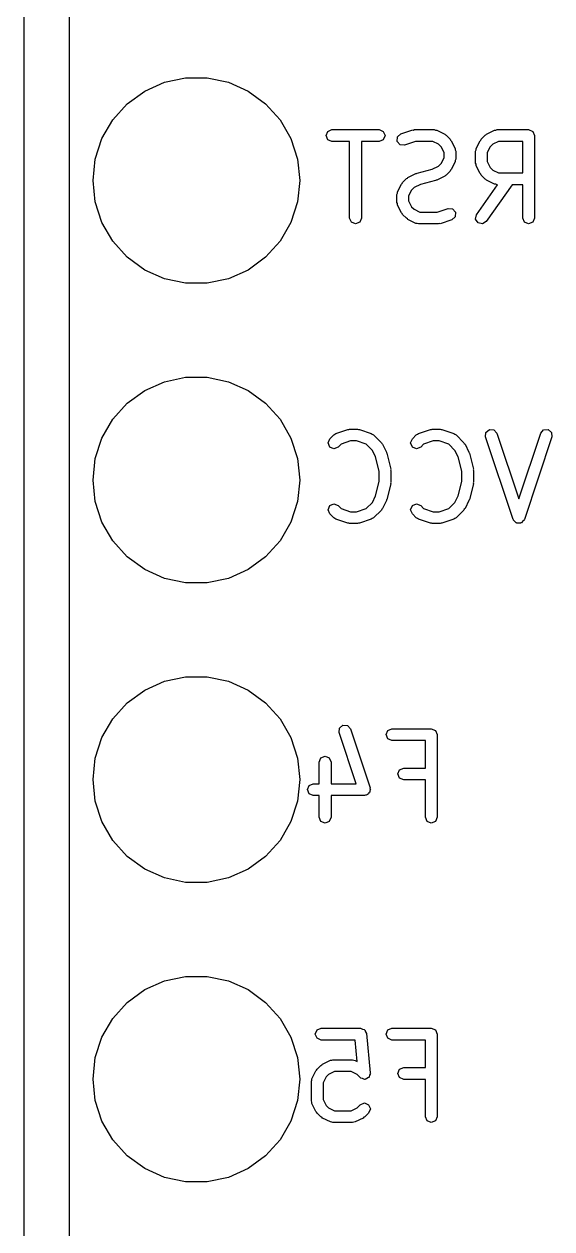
# Model space of a CAD drawing. Extents: x 25 to 230, y -179 to -24.
# Drawn here: x 196.54 to 201.02, y -66.29 to -56.08 of the extents above; entities that cross this region are included whole.
import ezdxf

# ---------------------------------------------------------------- set-up
doc = ezdxf.new("R2010")
doc.units = 0
doc.layers.add('BLACK', color=7, linetype='CONTINUOUS')

msp = doc.modelspace()

# ---------------------------------------------------------------- linework, layer by layer
at = {"layer": 'BLACK', "linetype": 'CONTINUOUS'}
for p, q in [((196.5445, -81.534), (196.5445, -51.054)), ((196.9255, -53.7845), (196.9255, -81.3435)), ((197.56685, -56.645102), (197.734208, -56.570589)), ((197.734208, -56.570589), (197.913402, -56.5325)), ((197.913402, -56.5325), (198.096598, -56.5325)), ((198.096598, -56.5325), (198.275792, -56.570589)), ((198.275792, -56.570589), (198.44315, -56.645102)), ((197.418641, -56.752782), (197.56685, -56.645102)), ((198.44315, -56.645102), (198.591359, -56.752782)), ((197.296058, -56.888924), (197.418641, -56.752782)), ((198.591359, -56.752782), (198.713942, -56.888924)), ((197.20446, -57.047577), (197.296058, -56.888924)), ((198.713942, -56.888924), (198.80554, -57.047577)), ((199.103666, -57.022633), (199.118311, -56.987278)), ((199.118311, -56.987278), (199.153666, -56.972633)), ((199.153666, -56.972633), (199.553666, -56.972633)), ((199.553666, -56.972633), (199.589021, -56.987278)), ((199.589021, -56.987278), (199.603666, -57.022633)), ((199.737855, -57.008532), (199.837855, -56.975199)), ((199.837855, -56.975199), (199.846062, -56.975782)), ((199.846062, -56.975782), (199.853666, -56.972633)), ((199.853666, -56.972633), (200.020333, -56.972633)), ((200.020333, -56.972633), (200.031085, -56.977087)), ((200.031085, -56.977087), (200.042693, -56.977912)), ((200.042693, -56.977912), (200.109361, -57.011245)), ((200.464639, -57.011245), (200.531305, -56.977912)), ((200.531305, -56.977912), (200.542913, -56.977086)), ((200.542913, -56.977086), (200.553666, -56.972633)), ((200.553666, -56.972633), (200.820333, -56.972633)), ((200.820333, -56.972633), (200.855688, -56.987278)), ((200.855688, -56.987278), (200.870333, -57.022633)), ((197.147849, -57.221807), (197.20446, -57.047577)), ((198.80554, -57.047577), (198.862151, -57.221807)), ((199.118311, -57.057988), (199.103666, -57.022633)), ((199.153666, -57.072633), (199.118311, -57.057988)), ((199.303666, -57.072633), (199.153666, -57.072633)), ((199.303666, -57.722633), (199.303666, -57.072633)), ((199.553666, -57.072633), (199.403666, -57.072633)), ((199.403666, -57.072633), (199.403666, -57.722633)), ((199.589021, -57.057988), (199.553666, -57.072633)), ((199.603666, -57.022633), (199.589021, -57.057988)), ((199.706232, -57.071777), (199.708945, -57.033605)), ((199.731305, -57.100687), (199.706232, -57.071777)), ((199.708945, -57.033605), (199.737855, -57.008532)), ((199.769477, -57.1034), (199.731305, -57.100687)), ((199.861779, -57.072633), (199.769477, -57.1034)), ((200.008531, -57.072633), (199.861779, -57.072633)), ((200.057381, -57.097058), (200.008531, -57.072633)), ((200.07924, -57.118918), (200.057381, -57.097058)), ((200.109361, -57.011245), (200.114752, -57.017461)), ((200.114752, -57.017461), (200.122356, -57.020611)), ((200.122356, -57.020611), (200.155689, -57.053945)), ((200.155689, -57.053945), (200.158838, -57.061548)), ((200.158838, -57.061548), (200.165054, -57.066939)), ((200.165054, -57.066939), (200.198387, -57.133605)), ((200.375612, -57.133605), (200.408945, -57.066939)), ((200.408945, -57.066939), (200.415161, -57.061547)), ((200.415161, -57.061547), (200.418311, -57.053945)), ((200.418311, -57.053945), (200.451644, -57.020611)), ((200.451644, -57.020611), (200.459247, -57.017461)), ((200.459247, -57.017461), (200.464639, -57.011245)), ((200.516618, -57.097058), (200.494758, -57.118917)), ((200.565469, -57.072633), (200.516618, -57.097058)), ((200.770333, -57.072633), (200.565469, -57.072633)), ((200.770333, -57.3393), (200.770333, -57.072633)), ((200.870333, -57.022633), (200.870333, -57.722633)), ((200.103666, -57.167769), (200.07924, -57.118918)), ((200.07924, -57.259682), (200.103666, -57.21083)), ((200.103666, -57.21083), (200.103666, -57.167769)), ((200.198387, -57.133605), (200.199212, -57.145213)), ((200.199212, -57.145213), (200.203666, -57.155966)), ((200.203666, -57.155966), (200.203666, -57.222633)), ((200.370333, -57.155966), (200.374786, -57.145213)), ((200.370333, -57.255966), (200.370333, -57.155966)), ((200.374786, -57.145213), (200.375612, -57.133605)), ((200.494758, -57.118917), (200.470333, -57.167769)), ((200.470333, -57.167769), (200.470333, -57.244163)), ((197.1287, -57.404), (197.147849, -57.221807)), ((198.862151, -57.221807), (198.8813, -57.404)), ((199.874873, -57.340793), (200.002883, -57.308789)), ((200.002883, -57.308789), (200.057383, -57.281539)), ((200.057383, -57.281539), (200.07924, -57.259682)), ((200.165054, -57.31166), (200.158837, -57.317051)), ((200.198388, -57.244993), (200.165054, -57.31166)), ((200.199212, -57.233383), (200.198388, -57.244993)), ((200.203666, -57.222633), (200.199212, -57.233383)), ((200.374787, -57.266718), (200.370333, -57.255966)), ((200.375612, -57.278326), (200.374787, -57.266718)), ((200.408945, -57.344994), (200.375612, -57.278326)), ((200.470333, -57.244163), (200.494758, -57.293014)), ((200.494758, -57.293014), (200.516618, -57.314874)), ((197.147849, -57.586193), (197.1287, -57.404)), ((198.8813, -57.404), (198.862151, -57.586193)), ((199.751645, -57.420611), (199.784978, -57.387278)), ((199.784978, -57.387278), (199.792581, -57.384128)), ((199.792581, -57.384128), (199.797973, -57.377912)), ((199.797973, -57.377912), (199.86464, -57.344578)), ((199.86464, -57.344578), (199.870308, -57.344175)), ((199.870308, -57.344175), (199.874873, -57.340793)), ((200.03246, -57.404473), (199.90445, -57.436476)), ((200.037026, -57.401089), (200.03246, -57.404473)), ((200.042693, -57.400687), (200.037026, -57.401089)), ((200.109361, -57.367354), (200.042693, -57.400687)), ((200.114752, -57.361137), (200.109361, -57.367354)), ((200.122355, -57.357988), (200.114752, -57.361137)), ((200.155688, -57.324655), (200.122355, -57.357988)), ((200.158837, -57.317051), (200.155688, -57.324655)), ((200.415161, -57.350385), (200.408945, -57.344994)), ((200.418311, -57.357989), (200.415161, -57.350385)), ((200.451645, -57.391322), (200.418311, -57.357989)), ((200.459248, -57.394471), (200.451645, -57.391322)), ((200.464639, -57.400687), (200.459248, -57.394471)), ((200.531305, -57.434021), (200.464639, -57.400687)), ((200.516618, -57.314874), (200.565469, -57.3393)), ((200.565469, -57.3393), (200.770333, -57.3393)), ((199.703666, -57.522633), (199.708119, -57.51188)), ((199.708119, -57.51188), (199.708945, -57.500272)), ((199.708945, -57.500272), (199.742279, -57.433605)), ((199.742279, -57.433605), (199.748495, -57.428213)), ((199.748495, -57.428213), (199.751645, -57.420611)), ((199.828092, -57.485583), (199.803666, -57.534436)), ((199.84995, -57.463725), (199.828092, -57.485583)), ((199.90445, -57.436476), (199.84995, -57.463725)), ((200.379371, -57.69396), (200.557634, -57.4393)), ((200.679699, -57.4393), (200.461295, -57.751306)), ((200.542913, -57.434846), (200.531305, -57.434021)), ((200.553666, -57.4393), (200.542913, -57.434846)), ((200.557634, -57.4393), (200.553666, -57.4393)), ((200.770333, -57.4393), (200.679699, -57.4393)), ((200.770333, -57.722633), (200.770333, -57.4393)), ((197.20446, -57.760423), (197.147849, -57.586193)), ((198.862151, -57.586193), (198.80554, -57.760423)), ((199.703666, -57.5893), (199.703666, -57.522633)), ((199.708119, -57.600052), (199.703666, -57.5893)), ((199.708945, -57.611661), (199.708119, -57.600052)), ((199.742279, -57.678327), (199.708945, -57.611661)), ((199.803666, -57.534436), (199.803666, -57.577496)), ((199.803666, -57.577496), (199.828091, -57.626347)), ((199.748494, -57.683717), (199.742279, -57.678327)), ((199.751644, -57.691321), (199.748494, -57.683717)), ((199.784977, -57.724655), (199.751644, -57.691321)), ((199.828091, -57.626347), (199.849953, -57.648208)), ((199.849953, -57.648208), (199.898803, -57.672633)), ((199.898803, -57.672633), (200.045553, -57.672633)), ((200.045553, -57.672633), (200.137855, -57.641866)), ((200.137855, -57.641866), (200.176026, -57.644579)), ((200.198387, -57.711661), (200.169477, -57.736734)), ((200.176026, -57.644579), (200.2011, -57.673489)), ((200.2011, -57.673489), (200.198387, -57.711661)), ((200.371094, -57.731322), (200.379371, -57.69396)), ((197.296058, -57.919076), (197.20446, -57.760423)), ((198.80554, -57.760423), (198.713942, -57.919076)), ((199.318311, -57.757988), (199.303666, -57.722633)), ((199.353666, -57.772633), (199.318311, -57.757988)), ((199.389021, -57.757988), (199.353666, -57.772633)), ((199.403666, -57.722633), (199.389021, -57.757988)), ((199.792581, -57.727805), (199.784977, -57.724655)), ((199.797973, -57.734021), (199.792581, -57.727805)), ((199.86464, -57.767355), (199.797973, -57.734021)), ((199.876249, -57.768179), (199.86464, -57.767355)), ((199.887, -57.772633), (199.876249, -57.768179)), ((200.053666, -57.772633), (199.887, -57.772633)), ((200.061268, -57.769483), (200.053666, -57.772633)), ((200.069477, -57.770067), (200.061268, -57.769483)), ((200.169477, -57.736734), (200.069477, -57.770067)), ((200.39166, -57.763595), (200.371094, -57.731322)), ((200.429022, -57.771872), (200.39166, -57.763595)), ((200.461295, -57.751306), (200.429022, -57.771872)), ((200.784978, -57.757988), (200.770333, -57.722633)), ((200.820333, -57.772633), (200.784978, -57.757988)), ((200.855688, -57.757988), (200.820333, -57.772633)), ((200.870333, -57.722633), (200.855688, -57.757988)), ((197.418641, -58.055218), (197.296058, -57.919076)), ((198.713942, -57.919076), (198.591359, -58.055218)), ((197.56685, -58.162898), (197.418641, -58.055218)), ((198.591359, -58.055218), (198.44315, -58.162898)), ((197.734208, -58.237411), (197.56685, -58.162898)), ((198.44315, -58.162898), (198.275792, -58.237411)), ((197.913402, -58.2755), (197.734208, -58.237411)), ((198.096598, -58.2755), (197.913402, -58.2755)), ((198.275792, -58.237411), (198.096598, -58.2755)), ((197.56685, -59.185102), (197.734208, -59.110589)), ((197.734208, -59.110589), (197.913402, -59.0725)), ((197.913402, -59.0725), (198.096598, -59.0725)), ((198.096598, -59.0725), (198.275792, -59.110589)), ((198.275792, -59.110589), (198.44315, -59.185102)), ((197.418641, -59.292782), (197.56685, -59.185102)), ((198.44315, -59.185102), (198.591359, -59.292782)), ((197.296058, -59.428924), (197.418641, -59.292782)), ((198.591359, -59.292782), (198.713942, -59.428924)), ((197.20446, -59.587577), (197.296058, -59.428924)), ((198.713942, -59.428924), (198.80554, -59.587577)), ((199.134977, -59.593945), (199.16831, -59.560611)), ((199.16831, -59.560611), (199.179063, -59.556156)), ((199.179063, -59.556156), (199.187855, -59.548532)), ((199.187855, -59.548532), (199.287855, -59.515199)), ((199.287855, -59.515199), (199.296062, -59.515782)), ((199.296062, -59.515782), (199.303666, -59.512633)), ((199.303666, -59.512633), (199.370333, -59.512633)), ((199.370333, -59.512633), (199.377935, -59.515782)), ((199.377935, -59.515782), (199.386144, -59.515199)), ((199.386144, -59.515199), (199.486144, -59.548532)), ((199.486144, -59.548532), (199.494936, -59.556157)), ((199.494936, -59.556157), (199.505688, -59.560611)), ((199.505688, -59.560611), (199.572355, -59.627277)), ((199.834977, -59.593945), (199.86831, -59.560611)), ((199.86831, -59.560611), (199.879063, -59.556156)), ((199.879063, -59.556156), (199.887855, -59.548532)), ((199.887855, -59.548532), (199.987855, -59.515199)), ((199.987855, -59.515199), (199.996062, -59.515782)), ((199.996062, -59.515782), (200.003666, -59.512633)), ((200.003666, -59.512633), (200.070333, -59.512633)), ((200.070333, -59.512633), (200.077935, -59.515782)), ((200.077935, -59.515782), (200.086144, -59.515199)), ((200.086144, -59.515199), (200.186144, -59.548532)), ((200.186144, -59.548532), (200.194936, -59.556157)), ((200.194936, -59.556157), (200.205688, -59.560611)), ((200.205688, -59.560611), (200.272355, -59.627277)), ((200.456232, -59.578444), (200.458945, -59.540273)), ((200.458945, -59.540273), (200.487855, -59.515199)), ((200.487855, -59.515199), (200.526026, -59.517912)), ((200.526026, -59.517912), (200.5511, -59.546822)), ((200.5511, -59.546822), (200.736999, -60.10452)), ((200.736999, -60.10452), (200.922899, -59.546821)), ((200.922899, -59.546821), (200.947973, -59.517912)), ((200.947973, -59.517912), (200.986144, -59.515199)), ((200.986144, -59.515199), (201.015054, -59.540272)), ((201.015054, -59.540272), (201.017767, -59.578444)), ((197.147849, -59.761807), (197.20446, -59.587577)), ((198.80554, -59.587577), (198.862151, -59.761807)), ((199.120333, -59.629301), (199.134977, -59.593945)), ((199.134978, -59.664656), (199.120333, -59.629301)), ((199.230676, -59.639666), (199.205689, -59.664655)), ((199.311779, -59.612633), (199.230676, -59.639666)), ((199.36222, -59.612633), (199.311779, -59.612633)), ((199.443324, -59.639667), (199.36222, -59.612633)), ((199.495908, -59.692252), (199.443324, -59.639667)), ((199.572355, -59.627277), (199.575504, -59.634881)), ((199.575504, -59.634881), (199.581721, -59.640273)), ((199.581721, -59.640273), (199.615055, -59.70694)), ((199.820333, -59.629301), (199.834977, -59.593945)), ((199.834978, -59.664656), (199.820333, -59.629301)), ((199.930676, -59.639666), (199.905689, -59.664655)), ((200.011779, -59.612633), (199.930676, -59.639666)), ((200.06222, -59.612633), (200.011779, -59.612633)), ((200.143324, -59.639667), (200.06222, -59.612633)), ((200.195908, -59.692252), (200.143324, -59.639667)), ((200.272355, -59.627277), (200.275504, -59.634881)), ((200.275504, -59.634881), (200.281721, -59.640273)), ((200.281721, -59.640273), (200.315055, -59.70694)), ((200.689566, -60.278444), (200.456232, -59.578444)), ((201.017767, -59.578444), (200.784434, -60.278444)), ((197.1287, -59.944), (197.147849, -59.761807)), ((198.862151, -59.761807), (198.8813, -59.944)), ((199.170334, -59.6793), (199.134978, -59.664656)), ((199.205689, -59.664655), (199.170334, -59.6793)), ((199.523156, -59.74675), (199.495908, -59.692252)), ((199.553666, -59.868787), (199.523156, -59.74675)), ((199.615055, -59.70694), (199.615457, -59.712608)), ((199.615457, -59.712608), (199.61884, -59.717173)), ((199.61884, -59.717173), (199.652173, -59.850506)), ((199.870334, -59.6793), (199.834978, -59.664656)), ((199.905689, -59.664655), (199.870334, -59.6793)), ((200.223156, -59.74675), (200.195908, -59.692252)), ((200.253666, -59.868787), (200.223156, -59.74675)), ((200.315055, -59.70694), (200.315457, -59.712608)), ((200.315457, -59.712608), (200.31884, -59.717173)), ((200.31884, -59.717173), (200.352173, -59.850506)), ((199.652173, -59.850506), (199.651239, -59.856776)), ((199.651239, -59.856776), (199.653666, -59.862633)), ((199.653666, -59.862633), (199.653666, -59.962633)), ((200.352173, -59.850506), (200.351239, -59.856776)), ((200.351239, -59.856776), (200.353666, -59.862633)), ((200.353666, -59.862633), (200.353666, -59.962633)), ((197.147849, -60.126193), (197.1287, -59.944)), ((198.8813, -59.944), (198.862151, -60.126193)), ((199.523156, -60.078515), (199.553666, -59.956479)), ((199.553666, -59.956479), (199.553666, -59.868787)), ((199.653666, -59.962633), (199.651239, -59.968489)), ((199.651239, -59.968489), (199.652173, -59.97476)), ((200.223156, -60.078515), (200.253666, -59.956479)), ((200.253666, -59.956479), (200.253666, -59.868787)), ((200.353666, -59.962633), (200.351239, -59.968489)), ((200.351239, -59.968489), (200.352173, -59.97476)), ((199.652173, -59.97476), (199.61884, -60.108093)), ((200.352173, -59.97476), (200.31884, -60.108093)), ((197.20446, -60.300423), (197.147849, -60.126193)), ((198.862151, -60.126193), (198.80554, -60.300423)), ((199.120333, -60.195965), (199.134978, -60.16061)), ((199.134978, -60.16061), (199.170334, -60.145966)), ((199.170334, -60.145966), (199.205689, -60.160611)), ((199.205689, -60.160611), (199.230676, -60.185599)), ((199.443324, -60.185598), (199.495908, -60.133013)), ((199.495908, -60.133013), (199.523156, -60.078515)), ((199.615055, -60.118326), (199.581721, -60.184993)), ((199.615457, -60.112657), (199.615055, -60.118326)), ((199.61884, -60.108093), (199.615457, -60.112657)), ((199.820333, -60.195965), (199.834978, -60.16061)), ((199.834978, -60.16061), (199.870334, -60.145966)), ((199.870334, -60.145966), (199.905689, -60.160611)), ((199.905689, -60.160611), (199.930676, -60.185599)), ((200.143324, -60.185598), (200.195908, -60.133013)), ((200.195908, -60.133013), (200.223156, -60.078515)), ((200.315055, -60.118326), (200.281721, -60.184993)), ((200.315457, -60.112657), (200.315055, -60.118326)), ((200.31884, -60.108093), (200.315457, -60.112657)), ((199.134977, -60.231321), (199.120333, -60.195965)), ((199.16831, -60.264655), (199.134977, -60.231321)), ((199.179063, -60.269109), (199.16831, -60.264655)), ((199.187855, -60.276734), (199.179063, -60.269109)), ((199.230676, -60.185599), (199.311779, -60.212633)), ((199.311779, -60.212633), (199.36222, -60.212633)), ((199.36222, -60.212633), (199.443324, -60.185598)), ((199.494936, -60.269108), (199.486144, -60.276734)), ((199.505688, -60.264655), (199.494936, -60.269108)), ((199.572355, -60.197989), (199.505688, -60.264655)), ((199.575504, -60.190384), (199.572355, -60.197989)), ((199.581721, -60.184993), (199.575504, -60.190384)), ((199.834977, -60.231321), (199.820333, -60.195965)), ((199.86831, -60.264655), (199.834977, -60.231321)), ((199.879063, -60.269109), (199.86831, -60.264655)), ((199.887855, -60.276734), (199.879063, -60.269109)), ((199.930676, -60.185599), (200.011779, -60.212633)), ((200.011779, -60.212633), (200.06222, -60.212633)), ((200.06222, -60.212633), (200.143324, -60.185598)), ((200.194936, -60.269108), (200.186144, -60.276734)), ((200.205688, -60.264655), (200.194936, -60.269108)), ((200.272355, -60.197989), (200.205688, -60.264655)), ((200.275504, -60.190384), (200.272355, -60.197989)), ((200.281721, -60.184993), (200.275504, -60.190384)), ((197.296058, -60.459076), (197.20446, -60.300423)), ((198.80554, -60.300423), (198.713942, -60.459076)), ((199.287855, -60.310067), (199.187855, -60.276734)), ((199.296062, -60.309483), (199.287855, -60.310067)), ((199.303666, -60.312633), (199.296062, -60.309483)), ((199.370333, -60.312633), (199.303666, -60.312633)), ((199.377935, -60.309483), (199.370333, -60.312633)), ((199.386144, -60.310067), (199.377935, -60.309483)), ((199.486144, -60.276734), (199.386144, -60.310067)), ((199.987855, -60.310067), (199.887855, -60.276734)), ((199.996062, -60.309483), (199.987855, -60.310067)), ((200.003666, -60.312633), (199.996062, -60.309483)), ((200.070333, -60.312633), (200.003666, -60.312633)), ((200.077935, -60.309483), (200.070333, -60.312633)), ((200.086144, -60.310067), (200.077935, -60.309483)), ((200.186144, -60.276734), (200.086144, -60.310067)), ((200.692014, -60.281266), (200.689566, -60.278444)), ((200.692279, -60.284993), (200.692014, -60.281266)), ((200.704253, -60.295379), (200.692279, -60.284993)), ((200.71464, -60.307354), (200.704253, -60.295379)), ((200.718366, -60.307618), (200.71464, -60.307354)), ((200.721189, -60.310067), (200.718366, -60.307618)), ((200.737, -60.308943), (200.721189, -60.310067)), ((200.752811, -60.310067), (200.737, -60.308943)), ((200.755633, -60.307618), (200.752811, -60.310067)), ((200.75936, -60.307354), (200.755633, -60.307618)), ((200.769746, -60.295379), (200.75936, -60.307354)), ((200.781721, -60.284993), (200.769746, -60.295379)), ((200.781985, -60.281266), (200.781721, -60.284993)), ((200.784434, -60.278444), (200.781985, -60.281266)), ((197.418641, -60.595218), (197.296058, -60.459076)), ((198.713942, -60.459076), (198.591359, -60.595218)), ((197.56685, -60.702898), (197.418641, -60.595218)), ((198.591359, -60.595218), (198.44315, -60.702898)), ((197.734208, -60.777411), (197.56685, -60.702898)), ((197.913402, -60.8155), (197.734208, -60.777411)), ((198.275792, -60.777411), (198.096598, -60.8155)), ((198.44315, -60.702898), (198.275792, -60.777411)), ((198.096598, -60.8155), (197.913402, -60.8155)), ((197.56685, -61.725102), (197.734208, -61.650589)), ((197.734208, -61.650589), (197.913402, -61.6125)), ((197.913402, -61.6125), (198.096598, -61.6125)), ((198.096598, -61.6125), (198.275792, -61.650589)), ((198.275792, -61.650589), (198.44315, -61.725102)), ((197.418641, -61.832782), (197.56685, -61.725102)), ((198.44315, -61.725102), (198.591359, -61.832782)), ((197.296058, -61.968924), (197.418641, -61.832782)), ((198.591359, -61.832782), (198.713942, -61.968924)), ((197.20446, -62.127577), (197.296058, -61.968924)), ((198.713942, -61.968924), (198.80554, -62.127577)), ((199.214899, -62.085111), (199.217612, -62.046939)), ((199.359628, -62.5193), (199.214899, -62.085111)), ((199.217612, -62.046939), (199.246522, -62.021866)), ((199.246522, -62.021866), (199.284694, -62.024579)), ((199.284694, -62.024579), (199.309767, -62.053489)), ((199.309767, -62.053489), (199.476433, -62.553489)), ((199.612333, -62.102633), (199.626978, -62.067278)), ((199.626978, -62.137988), (199.612333, -62.102633)), ((199.626978, -62.067278), (199.662333, -62.052633)), ((199.662333, -62.052633), (199.995666, -62.052633)), ((199.995666, -62.052633), (200.031021, -62.067278)), ((200.031021, -62.067278), (200.045666, -62.102633)), ((200.045666, -62.102633), (200.045666, -62.802633)), ((197.147849, -62.301807), (197.20446, -62.127577)), ((198.80554, -62.127577), (198.862151, -62.301807)), ((199.662333, -62.152633), (199.626978, -62.137988)), ((199.945666, -62.152633), (199.662333, -62.152633)), ((199.945666, -62.385966), (199.945666, -62.152633)), ((197.1287, -62.484), (197.147849, -62.301807)), ((198.862151, -62.301807), (198.8813, -62.484)), ((199.045666, -62.335966), (199.060311, -62.300611)), ((199.060311, -62.300611), (199.095666, -62.285966)), ((199.095666, -62.285966), (199.131021, -62.300611)), ((199.131021, -62.300611), (199.145666, -62.335966)), ((199.045666, -62.5193), (199.045666, -62.335966)), ((199.145666, -62.335966), (199.145666, -62.5193)), ((199.712333, -62.435966), (199.726978, -62.400611)), ((199.726978, -62.400611), (199.762333, -62.385966)), ((199.762333, -62.385966), (199.945666, -62.385966)), ((197.147849, -62.666193), (197.1287, -62.484)), ((198.8813, -62.484), (198.862151, -62.666193)), ((198.960311, -62.533945), (198.995666, -62.5193)), ((198.995666, -62.5193), (199.045666, -62.5193)), ((199.145666, -62.5193), (199.359628, -62.5193)), ((199.726978, -62.471321), (199.712333, -62.435966)), ((199.762333, -62.485966), (199.726978, -62.471321)), ((199.945666, -62.485966), (199.762333, -62.485966)), ((199.945666, -62.802633), (199.945666, -62.485966)), ((198.945666, -62.5693), (198.960311, -62.533945)), ((198.960311, -62.604655), (198.945666, -62.5693)), ((198.995666, -62.6193), (198.960311, -62.604655)), ((199.045666, -62.6193), (198.995666, -62.6193)), ((199.045666, -62.802633), (199.045666, -62.6193)), ((199.428999, -62.6193), (199.145666, -62.6193)), ((199.145666, -62.6193), (199.145666, -62.802633)), ((199.436601, -62.61615), (199.428999, -62.6193)), ((199.44481, -62.616734), (199.436601, -62.61615)), ((199.453601, -62.609108), (199.44481, -62.616734)), ((199.464354, -62.604655), (199.453601, -62.609108)), ((199.467503, -62.597051), (199.464354, -62.604655)), ((199.47372, -62.59166), (199.467503, -62.597051)), ((199.474544, -62.580052), (199.47372, -62.59166)), ((199.478999, -62.5693), (199.474544, -62.580052)), ((199.476433, -62.553489), (199.475849, -62.561696)), ((199.475849, -62.561696), (199.478999, -62.5693)), ((197.20446, -62.840423), (197.147849, -62.666193)), ((198.862151, -62.666193), (198.80554, -62.840423)), ((199.060311, -62.837988), (199.045666, -62.802633)), ((199.145666, -62.802633), (199.131021, -62.837988)), ((199.960311, -62.837988), (199.945666, -62.802633)), ((200.045666, -62.802633), (200.031021, -62.837988)), ((197.296058, -62.999076), (197.20446, -62.840423)), ((198.80554, -62.840423), (198.713942, -62.999076)), ((199.095666, -62.852633), (199.060311, -62.837988)), ((199.131021, -62.837988), (199.095666, -62.852633)), ((199.995666, -62.852633), (199.960311, -62.837988)), ((200.031021, -62.837988), (199.995666, -62.852633)), ((197.418641, -63.135218), (197.296058, -62.999076)), ((198.713942, -62.999076), (198.591359, -63.135218)), ((197.56685, -63.242898), (197.418641, -63.135218)), ((198.591359, -63.135218), (198.44315, -63.242898)), ((197.734208, -63.317411), (197.56685, -63.242898)), ((197.913402, -63.3555), (197.734208, -63.317411)), ((198.275792, -63.317411), (198.096598, -63.3555)), ((198.44315, -63.242898), (198.275792, -63.317411)), ((198.096598, -63.3555), (197.913402, -63.3555)), ((197.734208, -64.190589), (197.913402, -64.1525)), ((197.913402, -64.1525), (198.096598, -64.1525)), ((198.096598, -64.1525), (198.275792, -64.190589)), ((197.56685, -64.265102), (197.734208, -64.190589)), ((198.275792, -64.190589), (198.44315, -64.265102)), ((197.418641, -64.372782), (197.56685, -64.265102)), ((198.44315, -64.265102), (198.591359, -64.372782)), ((197.296058, -64.508924), (197.418641, -64.372782)), ((198.591359, -64.372782), (198.713942, -64.508924)), ((197.20446, -64.667577), (197.296058, -64.508924)), ((198.713942, -64.508924), (198.80554, -64.667577)), ((197.147849, -64.841807), (197.20446, -64.667577)), ((198.80554, -64.667577), (198.862151, -64.841807)), ((199.012333, -64.642633), (199.026978, -64.607278)), ((199.026978, -64.677988), (199.012333, -64.642633)), ((199.026978, -64.607278), (199.062333, -64.592633)), ((199.062333, -64.592633), (199.395666, -64.592633)), ((199.395666, -64.592633), (199.411216, -64.599074)), ((199.411216, -64.599074), (199.427328, -64.603936)), ((199.427328, -64.603936), (199.428577, -64.606266)), ((199.428577, -64.606266), (199.431021, -64.607278)), ((199.431021, -64.607278), (199.437461, -64.622825)), ((199.437461, -64.622825), (199.445418, -64.637658)), ((199.445418, -64.637658), (199.478751, -64.97099)), ((199.612333, -64.642633), (199.626978, -64.607278)), ((199.626978, -64.677988), (199.612333, -64.642633)), ((199.626978, -64.607278), (199.662333, -64.592633)), ((199.662333, -64.592633), (199.995666, -64.592633)), ((199.995666, -64.592633), (200.031021, -64.607278)), ((200.031021, -64.607278), (200.045666, -64.642633)), ((200.045666, -64.642633), (200.045666, -65.342633)), ((199.062333, -64.692633), (199.026978, -64.677988)), ((199.350416, -64.692633), (199.062333, -64.692633)), ((199.368466, -64.873132), (199.350416, -64.692633)), ((199.662333, -64.692633), (199.626978, -64.677988)), ((199.945666, -64.692633), (199.662333, -64.692633)), ((199.945666, -64.925966), (199.945666, -64.692633)), ((197.1287, -65.024), (197.147849, -64.841807)), ((198.862151, -64.841807), (198.8813, -65.024)), ((199.073306, -64.897912), (199.139973, -64.864578)), ((199.139973, -64.864578), (199.151582, -64.863753)), ((199.151582, -64.863753), (199.162333, -64.8593)), ((199.162333, -64.8593), (199.328999, -64.8593)), ((199.328999, -64.8593), (199.339751, -64.863754)), ((199.339751, -64.863754), (199.351359, -64.864579)), ((199.351359, -64.864579), (199.368466, -64.873132)), ((198.984278, -65.020272), (199.017612, -64.953605)), ((199.017612, -64.953605), (199.023828, -64.948213)), ((199.023828, -64.948213), (199.026978, -64.940611)), ((199.026978, -64.940611), (199.060311, -64.907278)), ((199.060311, -64.907278), (199.067914, -64.904128)), ((199.067914, -64.904128), (199.073306, -64.897912)), ((199.174136, -64.9593), (199.125283, -64.983725)), ((199.317197, -64.9593), (199.174136, -64.9593)), ((199.366049, -64.983726), (199.317197, -64.9593)), ((199.478999, -64.975966), (199.472556, -64.991519)), ((199.478751, -64.97099), (199.477986, -64.973522)), ((199.477986, -64.973522), (199.478999, -64.975966)), ((199.712333, -64.975966), (199.726978, -64.940611)), ((199.726978, -65.011321), (199.712333, -64.975966)), ((199.726978, -64.940611), (199.762333, -64.925966)), ((199.762333, -64.925966), (199.945666, -64.925966)), ((197.147849, -65.206193), (197.1287, -65.024)), ((198.8813, -65.024), (198.862151, -65.206193)), ((198.978999, -65.042633), (198.983452, -65.03188)), ((198.978999, -65.2093), (198.978999, -65.042633)), ((198.983452, -65.03188), (198.984278, -65.020272)), ((199.103425, -65.005583), (199.078999, -65.054436)), ((199.078999, -65.054436), (199.078999, -65.197496)), ((199.125283, -64.983725), (199.103425, -65.005583)), ((199.393644, -65.011321), (199.366049, -64.983726)), ((199.396087, -65.012332), (199.393644, -65.011321)), ((199.397337, -65.014663), (199.396087, -65.012332)), ((199.413444, -65.019522), (199.397337, -65.014663)), ((199.428999, -65.025966), (199.413444, -65.019522)), ((199.431443, -65.024953), (199.428999, -65.025966)), ((199.433974, -65.025717), (199.431443, -65.024953)), ((199.448798, -65.017764), (199.433974, -65.025717)), ((199.464354, -65.011321), (199.448798, -65.017764)), ((199.465366, -65.008876), (199.464354, -65.011321)), ((199.467696, -65.007627), (199.465366, -65.008876)), ((199.472556, -64.991519), (199.467696, -65.007627)), ((199.762333, -65.025966), (199.726978, -65.011321)), ((199.945666, -65.025966), (199.762333, -65.025966)), ((199.945666, -65.342633), (199.945666, -65.025966)), ((197.20446, -65.380423), (197.147849, -65.206193)), ((198.862151, -65.206193), (198.80554, -65.380423)), ((198.983452, -65.220052), (198.978999, -65.2093)), ((198.984278, -65.231661), (198.983452, -65.220052)), ((199.017612, -65.298327), (198.984278, -65.231661)), ((199.078999, -65.197496), (199.103424, -65.246347)), ((199.103424, -65.246347), (199.125286, -65.268208)), ((199.125286, -65.268208), (199.174136, -65.292633)), ((199.317197, -65.292633), (199.366047, -65.268207)), ((199.366047, -65.268207), (199.393643, -65.240611)), ((199.393643, -65.240611), (199.428998, -65.225966)), ((199.428998, -65.225966), (199.464354, -65.24061)), ((199.464354, -65.24061), (199.478999, -65.275965)), ((199.478999, -65.275965), (199.464355, -65.311321)), ((197.296058, -65.539076), (197.20446, -65.380423)), ((198.80554, -65.380423), (198.713942, -65.539076)), ((199.023827, -65.303717), (199.017612, -65.298327)), ((199.026977, -65.311321), (199.023827, -65.303717)), ((199.06031, -65.344655), (199.026977, -65.311321)), ((199.067914, -65.347805), (199.06031, -65.344655)), ((199.073306, -65.354021), (199.067914, -65.347805)), ((199.139973, -65.387355), (199.073306, -65.354021)), ((199.174136, -65.292633), (199.317197, -65.292633)), ((199.418027, -65.354021), (199.351359, -65.387354)), ((199.423418, -65.347804), (199.418027, -65.354021)), ((199.431022, -65.344655), (199.423418, -65.347804)), ((199.464355, -65.311321), (199.431022, -65.344655)), ((199.960311, -65.377988), (199.945666, -65.342633)), ((199.995666, -65.392633), (199.960311, -65.377988)), ((200.031021, -65.377988), (199.995666, -65.392633)), ((200.045666, -65.342633), (200.031021, -65.377988)), ((199.151582, -65.388179), (199.139973, -65.387355)), ((199.162333, -65.392633), (199.151582, -65.388179)), ((199.328999, -65.392633), (199.162333, -65.392633)), ((199.339751, -65.388178), (199.328999, -65.392633)), ((199.351359, -65.387354), (199.339751, -65.388178)), ((197.418641, -65.675218), (197.296058, -65.539076)), ((198.713942, -65.539076), (198.591359, -65.675218)), ((197.56685, -65.782898), (197.418641, -65.675218)), ((198.591359, -65.675218), (198.44315, -65.782898)), ((197.734208, -65.857411), (197.56685, -65.782898)), ((198.44315, -65.782898), (198.275792, -65.857411)), ((197.913402, -65.8955), (197.734208, -65.857411)), ((198.096598, -65.8955), (197.913402, -65.8955)), ((198.275792, -65.857411), (198.096598, -65.8955))]:
    msp.add_line(p, q, dxfattribs=at)

doc.saveas('drawing.dxf')
